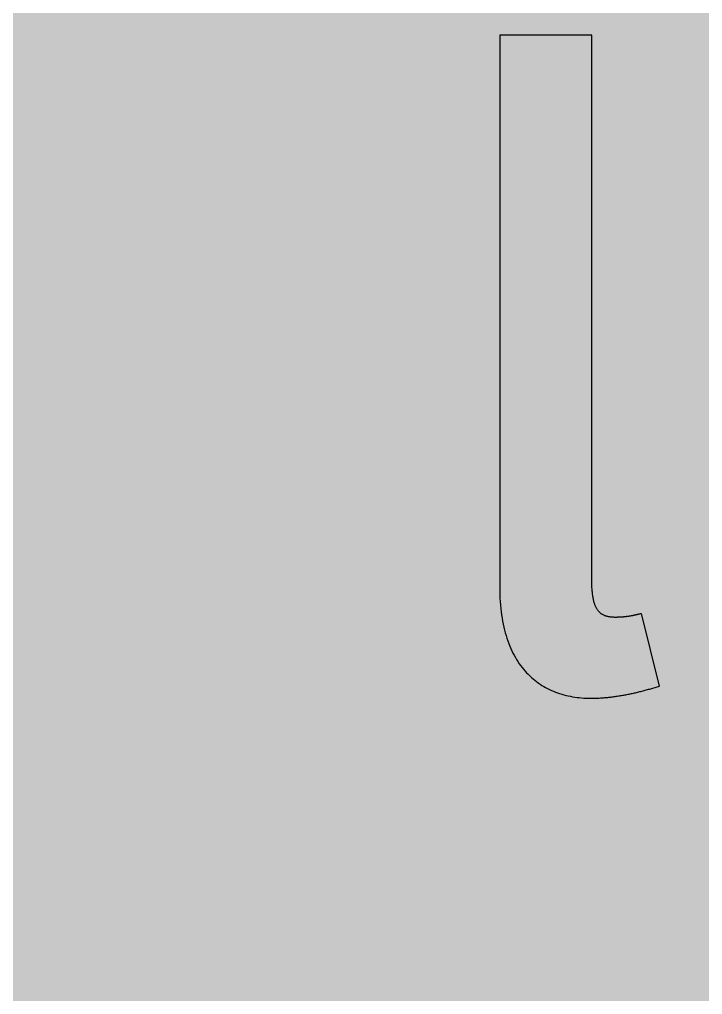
# Model space of a CAD drawing. Header units: millimetres. Extents: x 0 to 212, y 0 to 116.
# Drawn here: x 158.3 to 183.93, y 58.26 to 94.83 of the extents above; entities that cross this region are included whole.
import ezdxf

# ---------------------------------------------------------------- set-up
doc = ezdxf.new("R2010")
doc.units = ezdxf.units.MM

msp = doc.modelspace()

# ---------------------------------------------------------------- hatches: boundary and pattern name
for color, points in [(254, [(14.1633, 0.0536), (13.9878, 0.0533), (13.8125, 0.0559), (13.6373, 0.061), (13.462, 0.0686), (13.2893, 0.0787), (13.114, 0.0914), (12.9413, 0.1041), (12.7686, 0.1219), (12.5959, 0.1397), (12.4231, 0.16), (12.2504, 0.1829), (12.0777, 0.2057), (11.9075, 0.2337), (11.7373, 0.2616), (11.5672, 0.2921), (11.397, 0.3251), (11.2268, 0.3607), (11.0592, 0.3988), (10.8915, 0.4369), (10.7239, 0.4775), (10.5562, 0.5207), (10.3886, 0.5664), (10.2235, 0.6121), (10.0584, 0.6629), (9.8933, 0.7137), (9.7307, 0.7671), (9.5682, 0.8204), (9.4056, 0.8788), (9.2431, 0.9373), (9.083, 0.9982), (8.923, 1.0617), (8.763, 1.1252), (8.6055, 1.1938), (8.4455, 1.2624), (8.2906, 1.331), (8.1331, 1.4046), (7.9781, 1.4783), (7.8232, 1.5545), (7.6708, 1.6332), (7.5184, 1.7145), (7.366, 1.7958), (7.2161, 1.8796), (7.0663, 1.966), (6.919, 2.0523), (6.7716, 2.1438), (6.6243, 2.2352), (6.4795, 2.3266), (6.3348, 2.4232), (6.19, 2.5197), (6.0477, 2.6187), (5.908, 2.7178), (5.7683, 2.8194), (5.6286, 2.9235), (5.4915, 3.0302), (5.3543, 3.1369), (5.2197, 3.2461), (5.0851, 3.3579), (4.953, 3.4722), (4.8209, 3.5865), (4.6914, 3.7033), (4.5644, 3.8202), (4.4348, 3.9395), (4.3104, 4.0615), (4.1859, 4.1859), (4.0615, 4.3104), (3.9395, 4.4348), (3.8202, 4.5618), (3.7033, 4.6914), (3.5865, 4.8209), (3.4722, 4.953), (3.3579, 5.0851), (3.2487, 5.2197), (3.1369, 5.3543), (3.0302, 5.4915), (2.9235, 5.6286), (2.8194, 5.7683), (2.7178, 5.908), (2.6187, 6.0477), (2.5197, 6.19), (2.4232, 6.3348), (2.3266, 6.477), (2.2352, 6.6243), (2.1438, 6.7691), (2.0523, 6.919), (1.966, 7.0663), (1.8796, 7.2161), (1.7958, 7.366), (1.7145, 7.5184), (1.6332, 7.6708), (1.5545, 7.8232), (1.4783, 7.9781), (1.4046, 8.1331), (1.331, 8.2906), (1.2598, 8.4455), (1.1913, 8.603), (1.1252, 8.763), (1.0592, 8.923), (0.9982, 9.083), (0.9373, 9.2431), (0.8763, 9.4056), (0.8204, 9.5682), (0.7645, 9.7307), (0.7112, 9.8933), (0.6604, 10.0584), (0.6121, 10.2235), (0.5639, 10.3911), (0.5207, 10.5562), (0.4775, 10.7239), (0.4343, 10.8915), (0.3962, 11.0592), (0.3607, 11.2268), (0.3251, 11.397), (0.2921, 11.5672), (0.2616, 11.7373), (0.2311, 11.9075), (0.2057, 12.0802), (0.1803, 12.2504), (0.1575, 12.4231), (0.1372, 12.5959), (0.1194, 12.7686), (0.1041, 12.9413), (0.0889, 13.1166), (0.0787, 13.2893), (0.0686, 13.4645), (0.061, 13.6373), (0.0559, 13.8125), (0.0508, 13.9878), (0.0508, 14.163), (0.0522, 102.3592), (0.0508, 102.5322), (0.0559, 102.7074), (0.061, 102.8827), (0.0686, 103.058), (0.0787, 103.2307), (0.0889, 103.4059), (0.1041, 103.5787), (0.1194, 103.7514), (0.1372, 103.9241), (0.1575, 104.0968), (0.1803, 104.2695), (0.2057, 104.4423), (0.2311, 104.6124), (0.2616, 104.7826), (0.2921, 104.9528), (0.3251, 105.123), (0.3607, 105.2932), (0.3962, 105.4608), (0.4343, 105.6284), (0.4775, 105.7961), (0.5207, 105.9637), (0.5639, 106.1314), (0.6121, 106.2965), (0.6604, 106.4616), (0.7112, 106.6267), (0.7645, 106.7892), (0.8204, 106.9518), (0.8763, 107.1143), (0.9373, 107.2769), (0.9982, 107.4369), (1.0592, 107.5969), (1.1252, 107.757), (1.1913, 107.9144), (1.2598, 108.0745), (1.331, 108.2294), (1.4046, 108.3869), (1.4783, 108.5418), (1.5545, 108.6968), (1.6332, 108.8492), (1.7145, 109.0016), (1.7958, 109.154), (1.8796, 109.3038), (1.966, 109.4537), (2.0523, 109.601), (2.1438, 109.7483), (2.2352, 109.8956), (2.3266, 110.0404), (2.4232, 110.1852), (2.5197, 110.33), (2.6187, 110.4722), (2.7178, 110.6119), (2.8194, 110.7516), (2.9235, 110.8913), (3.0302, 111.0285), (3.1369, 111.1656), (3.2487, 111.3003), (3.3579, 111.4349), (3.4722, 111.567), (3.5865, 111.699), (3.7033, 111.8286), (3.8202, 111.9556), (3.9395, 112.0851), (4.0615, 112.2096), (4.1859, 112.334), (4.3104, 112.4585), (4.4348, 112.5804), (4.5644, 112.6998), (4.6914, 112.8166), (4.8209, 112.9335), (4.953, 113.0478), (5.0851, 113.1621), (5.2197, 113.2713), (5.3543, 113.3831), (5.4915, 113.4897), (5.6286, 113.5964), (5.7683, 113.7006), (5.908, 113.8022), (6.0477, 113.9012), (6.19, 114.0003), (6.3348, 114.0968), (6.4795, 114.1933), (6.6243, 114.2848), (6.7716, 114.3762), (6.919, 114.4676), (7.0663, 114.554), (7.2161, 114.6404), (7.366, 114.7242), (7.5184, 114.8055), (7.6708, 114.8867), (7.8232, 114.9655), (7.9781, 115.0417), (8.1331, 115.1153), (8.2906, 115.189), (8.4455, 115.2601), (8.6055, 115.3287), (8.763, 115.3947), (8.923, 115.4608), (9.083, 115.5217), (9.2431, 115.5827), (9.4056, 115.6437), (9.5682, 115.6995), (9.7307, 115.7554), (9.8933, 115.8088), (10.0584, 115.8596), (10.2235, 115.9078), (10.3886, 115.9561), (10.5562, 115.9993), (10.7239, 116.0424), (10.8915, 116.0856), (11.0592, 116.1237), (11.2268, 116.1593), (11.397, 116.1948), (11.5672, 116.2279), (11.7373, 116.2583), (11.9075, 116.2888), (12.0777, 116.3142), (12.2504, 116.3396), (12.4231, 116.3625), (12.5959, 116.3828), (12.7686, 116.4006), (12.9413, 116.4158), (13.114, 116.4311), (13.2893, 116.4412), (13.462, 116.4514), (13.6373, 116.459), (13.8125, 116.4641), (13.9878, 116.4692), (14.163, 116.4692), (197.6078, 116.4703), (197.7822, 116.4692), (197.9574, 116.4641), (198.1327, 116.459), (198.3054, 116.4514), (198.4807, 116.4412), (198.6534, 116.4311), (198.8287, 116.4158), (199.0014, 116.4006), (199.1741, 116.3828), (199.3468, 116.3625), (199.5195, 116.3396), (199.6897, 116.3142), (199.8624, 116.2888), (200.0326, 116.2583), (200.2028, 116.2279), (200.373, 116.1948), (200.5432, 116.1593), (200.7108, 116.1237), (200.8784, 116.0856), (201.0461, 116.0424), (201.2137, 115.9993), (201.3788, 115.9561), (201.5465, 115.9078), (201.7116, 115.8596), (201.8767, 115.8088), (202.0392, 115.7554), (202.2018, 115.6995), (202.3643, 115.6437), (202.5269, 115.5827), (202.6869, 115.5217), (202.8469, 115.4608), (203.007, 115.3947), (203.167, 115.3287), (203.3245, 115.2601), (203.4794, 115.189), (203.6369, 115.1153), (203.7918, 115.0417), (203.9468, 114.9655), (204.0992, 114.8867), (204.2516, 114.8055), (204.404, 114.7242), (204.5538, 114.6404), (204.7037, 114.554), (204.8535, 114.4676), (205.0009, 114.3762), (205.1456, 114.2848), (205.293, 114.1933), (205.4352, 114.0968), (205.58, 114.0003), (205.7222, 113.9012), (205.8619, 113.8022), (206.0016, 113.7006), (206.1413, 113.5964), (206.2785, 113.4897), (206.4156, 113.3831), (206.5503, 113.2713), (206.6849, 113.1621), (206.817, 113.0478), (206.949, 112.9335), (207.0786, 112.8166), (207.2081, 112.6998), (207.3351, 112.5804), (207.4596, 112.4585), (207.584, 112.334), (207.7085, 112.2096), (207.8304, 112.0851), (207.9498, 111.9556), (208.0666, 111.8286), (208.1835, 111.699), (208.2978, 111.567), (208.4121, 111.4349), (208.5238, 111.3003), (208.6331, 111.1656), (208.7397, 111.0285), (208.8464, 110.8913), (208.9506, 110.7516), (209.0522, 110.6119), (209.1512, 110.4722), (209.2503, 110.33), (209.3468, 110.1852), (209.4433, 110.0404), (209.5348, 109.8956), (209.6262, 109.7483), (209.7176, 109.601), (209.804, 109.4537), (209.8904, 109.3038), (209.9742, 109.154), (210.0555, 109.0016), (210.1367, 108.8492), (210.2155, 108.6968), (210.2917, 108.5418), (210.3653, 108.3869), (210.439, 108.2294), (210.5076, 108.0745), (210.5762, 107.9144), (210.6447, 107.757), (210.7082, 107.5969), (210.7717, 107.4369), (210.8327, 107.2769), (210.8911, 107.1143), (210.9495, 106.9518), (211.0029, 106.7892), (211.0562, 106.6267), (211.107, 106.4616), (211.1578, 106.2965), (211.2035, 106.1314), (211.2493, 105.9637), (211.2924, 105.7961), (211.3331, 105.6284), (211.3712, 105.4608), (211.4093, 105.2932), (211.4448, 105.123), (211.4779, 104.9528), (211.5083, 104.7826), (211.5363, 104.6124), (211.5642, 104.4423), (211.5871, 104.2695), (211.6099, 104.0968), (211.6303, 103.9241), (211.648, 103.7514), (211.6658, 103.5787), (211.6785, 103.4059), (211.6912, 103.2307), (211.7014, 103.058), (211.709, 102.8827), (211.7141, 102.7074), (211.7166, 102.5322), (211.7166, 102.3569), (211.7189, 14.1647), (211.7166, 13.9878), (211.7141, 13.8125), (211.709, 13.6373), (211.7014, 13.4645), (211.6912, 13.2893), (211.6785, 13.1166), (211.6658, 12.9413), (211.648, 12.7686), (211.6303, 12.5959), (211.6099, 12.4231), (211.5871, 12.2504), (211.5642, 12.0802), (211.5363, 11.9075), (211.5083, 11.7373), (211.4779, 11.5672), (211.4448, 11.397), (211.4093, 11.2268), (211.3712, 11.0592), (211.3331, 10.8915), (211.2924, 10.7239), (211.2493, 10.5562), (211.2035, 10.3911), (211.1578, 10.2235), (211.107, 10.0584), (211.0562, 9.8933), (211.0029, 9.7307), (210.9495, 9.5682), (210.8911, 9.4056), (210.8327, 9.2431), (210.7717, 9.083), (210.7082, 8.923), (210.6447, 8.763), (210.5762, 8.603), (210.5076, 8.4455), (210.439, 8.2906), (210.3653, 8.1331), (210.2917, 7.9781), (210.2155, 7.8232), (210.1367, 7.6708), (210.0555, 7.5184), (209.9742, 7.366), (209.8904, 7.2161), (209.804, 7.0663), (209.7176, 6.919), (209.6262, 6.7691), (209.5348, 6.6243), (209.4433, 6.477), (209.3468, 6.3348), (209.2503, 6.19), (209.1512, 6.0477), (209.0522, 5.908), (208.9506, 5.7683), (208.8464, 5.6286), (208.7397, 5.4915), (208.6331, 5.3543), (208.5238, 5.2197), (208.4121, 5.0851), (208.2978, 4.953), (208.1835, 4.8209), (208.0666, 4.6914), (207.9498, 4.5618), (207.8304, 4.4348), (207.7085, 4.3104), (207.584, 4.1859), (207.4596, 4.0615), (207.3351, 3.9395), (207.2081, 3.8202), (207.0786, 3.7033), (206.949, 3.5865), (206.817, 3.4722), (206.6849, 3.3579), (206.5503, 3.2461), (206.4156, 3.1369), (206.2785, 3.0302), (206.1413, 2.9235), (206.0016, 2.8194), (205.8619, 2.7178), (205.7222, 2.6187), (205.58, 2.5197), (205.4352, 2.4232), (205.293, 2.3266), (205.1456, 2.2352), (205.0009, 2.1438), (204.8535, 2.0523), (204.7037, 1.966), (204.5538, 1.8796), (204.404, 1.7958), (204.2516, 1.7145), (204.0992, 1.6332), (203.9468, 1.5545), (203.7918, 1.4783), (203.6369, 1.4046), (203.4794, 1.331), (203.3245, 1.2624), (203.167, 1.1938), (203.007, 1.1252), (202.8469, 1.0617), (202.6869, 0.9982), (202.5269, 0.9373), (202.3643, 0.8788), (202.2018, 0.8204), (202.0392, 0.7671), (201.8767, 0.7137), (201.7116, 0.6629), (201.5465, 0.6121), (201.3788, 0.5664), (201.2137, 0.5207), (201.0461, 0.4775), (200.8784, 0.4369), (200.7108, 0.3988), (200.5432, 0.3607), (200.373, 0.3251), (200.2028, 0.2921), (200.0326, 0.2616), (199.8624, 0.2337), (199.6897, 0.2057), (199.5195, 0.1829), (199.3468, 0.16), (199.1741, 0.1397), (199.0014, 0.1219), (198.8287, 0.1041), (198.6534, 0.0914), (198.4807, 0.0787), (198.3054, 0.0686), (198.1327, 0.061), (197.9574, 0.0559), (197.7822, 0.0533), (197.6069, 0.0533)]), (59, [(181.6446, 72.5495), (181.6252, 72.5424), (181.6075, 72.5373), (181.5897, 72.5348), (181.5719, 72.5297), (181.5541, 72.5246), (181.5363, 72.5195), (181.5186, 72.517), (181.5008, 72.5119), (181.483, 72.5068), (181.4678, 72.5043), (181.45, 72.4992), (181.4322, 72.4967), (181.417, 72.4916), (181.3992, 72.4891), (181.3814, 72.484), (181.3662, 72.4814), (181.3484, 72.4789), (181.3331, 72.4738), (181.3154, 72.4713), (181.3001, 72.4687), (181.2823, 72.4662), (181.2671, 72.4611), (181.2519, 72.4586), (181.2341, 72.456), (181.2188, 72.4535), (181.2036, 72.451), (181.1884, 72.4484), (181.1731, 72.4459), (181.1553, 72.4433), (181.1401, 72.4408), (181.1249, 72.4383), (181.1096, 72.4383), (181.0944, 72.4357), (181.0791, 72.4332), (181.0639, 72.4306), (181.0487, 72.4306), (181.036, 72.4281), (181.0207, 72.4256), (181.0055, 72.4256), (180.9902, 72.423), (180.975, 72.4205), (180.9623, 72.4205), (180.9471, 72.4179), (180.9318, 72.4179), (180.9166, 72.4154), (180.9039, 72.4154), (180.8886, 72.4154), (180.8759, 72.4129), (180.8607, 72.4129), (180.848, 72.4103), (180.8328, 72.4103), (180.8201, 72.4103), (180.8048, 72.4103), (180.7921, 72.4078), (180.7769, 72.4078), (180.7642, 72.4078), (180.7515, 72.4078), (180.7362, 72.4078), (180.7235, 72.4078), (180.7108, 72.4052), (180.6956, 72.4052), (180.6829, 72.4052), (180.6702, 72.4052), (180.6575, 72.4052), (180.6296, 72.4052), (180.6016, 72.4078), (180.5737, 72.4078), (180.5483, 72.4103), (180.5229, 72.4103), (180.4975, 72.4129), (180.4721, 72.4179), (180.4467, 72.4205), (180.4213, 72.4256), (180.3984, 72.4281), (180.3756, 72.4332), (180.3527, 72.4383), (180.3298, 72.4459), (180.307, 72.4535), (180.2867, 72.4586), (180.2663, 72.4687), (180.246, 72.4764), (180.2257, 72.4865), (180.2054, 72.4967), (180.1851, 72.5068), (180.1673, 72.517), (180.1495, 72.5297), (180.1317, 72.5424), (180.1139, 72.5551), (180.0962, 72.5678), (180.0809, 72.583), (180.0631, 72.5983), (180.0479, 72.6161), (180.0327, 72.6313), (180.0174, 72.6491), (180.0047, 72.6694), (179.9895, 72.6872), (179.9768, 72.7075), (179.9641, 72.7304), (179.9514, 72.7507), (179.9387, 72.7735), (179.9285, 72.7989), (179.9158, 72.8218), (179.9057, 72.8472), (179.8955, 72.8751), (179.8853, 72.9031), (179.8752, 72.931), (179.8676, 72.959), (179.8574, 72.9894), (179.8498, 73.0199), (179.8422, 73.0529), (179.8345, 73.086), (179.8295, 73.1215), (179.8218, 73.1545), (179.8168, 73.1926), (179.8091, 73.2282), (179.8041, 73.2688), (179.799, 73.3069), (179.7964, 73.3476), (179.7914, 73.3908), (179.7888, 73.4314), (179.7863, 73.4771), (179.7812, 73.5203), (179.7812, 73.5686), (179.7787, 73.6143), (179.7761, 73.6651), (179.7761, 73.7133), (179.7761, 73.7641), (179.7761, 73.8175), (179.7763, 94.2439), (176.3187, 94.2439), (176.3187, 73.5358), (176.3192, 73.3958), (176.3217, 73.2587), (176.3268, 73.1241), (176.3344, 72.9945), (176.3446, 72.865), (176.3573, 72.738), (176.3725, 72.6161), (176.3878, 72.4941), (176.4055, 72.3773), (176.4259, 72.2605), (176.4487, 72.1487), (176.4741, 72.0369), (176.4995, 71.9277), (176.5275, 71.8236), (176.5579, 71.7194), (176.5884, 71.6204), (176.624, 71.5213), (176.657, 71.4248), (176.6951, 71.3308), (176.7332, 71.2419), (176.7738, 71.153), (176.817, 71.0667), (176.8602, 70.9828), (176.9059, 70.899), (176.9542, 70.8203), (177.0024, 70.7441), (177.0532, 70.6679), (177.104, 70.5968), (177.1574, 70.5256), (177.2133, 70.4596), (177.2691, 70.3936), (177.3276, 70.3301), (177.386, 70.2691), (177.4469, 70.2081), (177.5079, 70.1523), (177.5714, 70.0964), (177.6349, 70.0456), (177.7009, 69.9948), (177.767, 69.9465), (177.8356, 69.8983), (177.9041, 69.8551), (177.9727, 69.8119), (178.0438, 69.7713), (178.1175, 69.7332), (178.1912, 69.6976), (178.2648, 69.6646), (178.3385, 69.6316), (178.4147, 69.6011), (178.4934, 69.5731), (178.5696, 69.5477), (178.6484, 69.5223), (178.7296, 69.4995), (178.8084, 69.4792), (178.8897, 69.4614), (178.9735, 69.4436), (179.0548, 69.4284), (179.1386, 69.4157), (179.2224, 69.4055), (179.3062, 69.3953), (179.3926, 69.3877), (179.4789, 69.3801), (179.5653, 69.3776), (179.6517, 69.375), (179.738, 69.3725), (179.7787, 69.3725), (179.8193, 69.3725), (179.8574, 69.375), (179.898, 69.375), (179.9361, 69.3776), (179.9768, 69.3776), (180.0174, 69.3801), (180.0555, 69.3801), (180.0962, 69.3826), (180.1368, 69.3852), (180.1749, 69.3877), (180.2155, 69.3903), (180.2562, 69.3953), (180.2943, 69.3979), (180.3349, 69.4004), (180.3756, 69.4055), (180.4137, 69.408), (180.4543, 69.4131), (180.4949, 69.4182), (180.533, 69.4233), (180.5737, 69.4284), (180.6143, 69.4334), (180.6524, 69.4385), (180.6931, 69.4436), (180.7337, 69.4487), (180.7743, 69.4563), (180.8124, 69.4614), (180.8531, 69.469), (180.8937, 69.4741), (180.9344, 69.4817), (180.9725, 69.4893), (181.0131, 69.4969), (181.0537, 69.5046), (181.0944, 69.5122), (181.135, 69.5198), (181.1731, 69.5274), (181.2138, 69.535), (181.2544, 69.5452), (181.295, 69.5528), (181.3357, 69.563), (181.3763, 69.5706), (181.417, 69.5808), (181.4576, 69.5909), (181.4957, 69.6011), (181.5363, 69.6087), (181.577, 69.6189), (181.6176, 69.629), (181.6583, 69.6417), (181.6989, 69.6519), (181.7395, 69.662), (181.7802, 69.6722), (181.8208, 69.6849), (181.864, 69.6951), (181.9046, 69.7078), (181.9453, 69.7179), (181.9859, 69.7306), (182.0266, 69.7433), (182.0672, 69.7535), (182.1078, 69.7662), (182.1485, 69.7789), (182.1917, 69.7916), (182.2323, 69.8043), (182.2729, 69.817), (182.3136, 69.8297)])]:
    msp.add_hatch(color=color).paths.add_polyline_path(points)
h = msp.add_hatch(color=59)
edge = h.paths.add_edge_path()
edge.add_line((159.596, 78.3343), (159.5958, 78.0034))
edge.add_line((159.5958, 78.0034), (159.6009, 77.6808))
edge.add_line((159.6009, 77.6808), (159.6085, 77.3633))
edge.add_line((159.6085, 77.3633), (159.6187, 77.056))
edge.add_line((159.6187, 77.056), (159.6314, 76.7563))
edge.add_line((159.6314, 76.7563), (159.6466, 76.4616))
edge.add_line((159.6466, 76.4616), (159.6644, 76.1746))
edge.add_line((159.6644, 76.1746), (159.6873, 75.8952))
edge.add_line((159.6873, 75.8952), (159.7101, 75.6209))
edge.add_line((159.7101, 75.6209), (159.7381, 75.3567))
edge.add_line((159.7381, 75.3567), (159.7685, 75.0976))
edge.add_line((159.7685, 75.0976), (159.8016, 74.8436))
edge.add_line((159.8016, 74.8436), (159.8346, 74.5973))
edge.add_line((159.8346, 74.5973), (159.8727, 74.3585))
edge.add_line((159.8727, 74.3585), (159.9133, 74.1248))
edge.add_line((159.9133, 74.1248), (159.9565, 73.8988))
edge.add_line((159.9565, 73.8988), (160.0022, 73.6803))
edge.add_line((160.0022, 73.6803), (160.0505, 73.4644))
edge.add_line((160.0505, 73.4644), (160.1013, 73.2587))
edge.add_line((160.1013, 73.2587), (160.1546, 73.0555))
edge.add_line((160.1546, 73.0555), (160.2105, 72.8599))
edge.add_line((160.2105, 72.8599), (160.2689, 72.6719))
edge.add_line((160.2689, 72.6719), (160.3273, 72.4891))
edge.add_line((160.3273, 72.4891), (160.3908, 72.3113))
edge.add_line((160.3908, 72.3113), (160.4569, 72.1385))
edge.add_line((160.4569, 72.1385), (160.5255, 71.9734))
edge.add_line((160.5255, 71.9734), (160.594, 71.8134))
edge.add_line((160.594, 71.8134), (160.6677, 71.6585))
edge.add_line((160.6677, 71.6585), (160.7414, 71.5086))
edge.add_line((160.7414, 71.5086), (160.8201, 71.3638))
edge.add_line((160.8201, 71.3638), (160.8988, 71.2267))
edge.add_line((160.8988, 71.2267), (160.9801, 71.0921))
edge.add_line((160.9801, 71.0921), (161.0639, 70.9651))
edge.add_line((161.0639, 70.9651), (161.1503, 70.8406))
edge.add_line((161.1503, 70.8406), (161.2367, 70.7238))
edge.add_line((161.2367, 70.7238), (161.3281, 70.612))
edge.add_line((161.3281, 70.612), (161.4195, 70.5028))
edge.add_line((161.4195, 70.5028), (161.5161, 70.4012))
edge.add_line((161.5161, 70.4012), (161.6126, 70.3021))
edge.add_line((161.6126, 70.3021), (161.7116, 70.2081))
edge.add_line((161.7116, 70.2081), (161.8107, 70.1192))
edge.add_line((161.8107, 70.1192), (161.9148, 70.0354))
edge.add_line((161.9148, 70.0354), (162.019, 69.9567))
edge.add_line((162.019, 69.9567), (162.1257, 69.8805))
edge.add_line((162.1257, 69.8805), (162.2349, 69.8094))
edge.add_line((162.2349, 69.8094), (162.3441, 69.7433))
edge.add_line((162.3441, 69.7433), (162.4584, 69.6798))
edge.add_line((162.4584, 69.6798), (162.5727, 69.6214))
edge.add_line((162.5727, 69.6214), (162.687, 69.5681))
edge.add_line((162.687, 69.5681), (162.8064, 69.5173))
edge.add_line((162.8064, 69.5173), (162.9258, 69.4715))
edge.add_line((162.9258, 69.4715), (163.0477, 69.4284))
edge.add_line((163.0477, 69.4284), (163.1721, 69.3903))
edge.add_line((163.1721, 69.3903), (163.2966, 69.3547))
edge.add_line((163.2966, 69.3547), (163.4236, 69.3242))
edge.add_line((163.4236, 69.3242), (163.5531, 69.2963))
edge.add_line((163.5531, 69.2963), (163.6827, 69.2734))
edge.add_line((163.6827, 69.2734), (163.8148, 69.2531))
edge.add_line((163.8148, 69.2531), (163.9468, 69.2353))
edge.add_line((163.9468, 69.2353), (164.084, 69.2201))
edge.add_line((164.084, 69.2201), (164.2212, 69.2099))
edge.add_line((164.2212, 69.2099), (164.3583, 69.2023))
edge.add_line((164.3583, 69.2023), (164.498, 69.1972))
edge.add_line((164.498, 69.1972), (164.6403, 69.1972))
edge.add_line((164.6403, 69.1972), (164.7444, 69.1972))
edge.add_line((164.7444, 69.1972), (164.8485, 69.1998))
edge.add_line((164.8485, 69.1998), (164.9501, 69.2023))
edge.add_line((164.9501, 69.2023), (165.0517, 69.2074))
edge.add_line((165.0517, 69.2074), (165.1508, 69.215))
edge.add_line((165.1508, 69.215), (165.2473, 69.2226))
edge.add_line((165.2473, 69.2226), (165.3438, 69.2328))
edge.add_line((165.3438, 69.2328), (165.4404, 69.2429))
edge.add_line((165.4404, 69.2429), (165.5343, 69.2556))
edge.add_line((165.5343, 69.2556), (165.6258, 69.2683))
edge.add_line((165.6258, 69.2683), (165.7172, 69.2836))
edge.add_line((165.7172, 69.2836), (165.8061, 69.2988))
edge.add_line((165.8061, 69.2988), (165.8925, 69.3166))
edge.add_line((165.8925, 69.3166), (165.9814, 69.3369))
edge.add_line((165.9814, 69.3369), (166.0652, 69.3572))
edge.add_line((166.0652, 69.3572), (166.149, 69.3776))
edge.add_line((166.149, 69.3776), (166.2328, 69.4004))
edge.add_line((166.2328, 69.4004), (166.3141, 69.4233))
edge.add_line((166.3141, 69.4233), (166.3929, 69.4487))
edge.add_line((166.3929, 69.4487), (166.4716, 69.4741))
edge.add_line((166.4716, 69.4741), (166.5503, 69.502))
edge.add_line((166.5503, 69.502), (166.6265, 69.53))
edge.add_line((166.6265, 69.53), (166.7002, 69.5604))
edge.add_line((166.7002, 69.5604), (166.7739, 69.5909))
edge.add_line((166.7739, 69.5909), (166.8475, 69.6239))
edge.add_line((166.8475, 69.6239), (166.9186, 69.657))
edge.add_line((166.9186, 69.657), (166.9898, 69.69))
edge.add_line((166.9898, 69.69), (167.0583, 69.7255))
edge.add_line((167.0583, 69.7255), (167.1244, 69.7611))
edge.add_line((167.1244, 69.7611), (167.193, 69.7992))
edge.add_line((167.193, 69.7992), (167.2565, 69.8373))
edge.add_line((167.2565, 69.8373), (167.3225, 69.8754))
edge.add_line((167.3225, 69.8754), (167.386, 69.916))
edge.add_line((167.386, 69.916), (167.447, 69.9567))
edge.add_line((167.447, 69.9567), (167.5079, 69.9999))
edge.add_line((167.5079, 69.9999), (167.5663, 70.043))
edge.add_line((167.5663, 70.043), (167.6273, 70.0862))
edge.add_line((167.6273, 70.0862), (167.6832, 70.1319))
edge.add_line((167.6832, 70.1319), (167.7391, 70.1777))
edge.add_line((167.7391, 70.1777), (167.7949, 70.2234))
edge.add_line((167.7949, 70.2234), (167.8508, 70.2716))
edge.add_line((167.8508, 70.2716), (167.9042, 70.3199))
edge.add_line((167.9042, 70.3199), (167.955, 70.3682))
edge.add_line((167.955, 70.3682), (168.0083, 70.419))
edge.add_line((168.0083, 70.419), (168.0566, 70.4672))
edge.add_line((168.0566, 70.4672), (168.1074, 70.5206))
edge.add_line((168.1074, 70.5206), (168.1556, 70.5714))
edge.add_line((168.1556, 70.5714), (168.2039, 70.6247))
edge.add_line((168.2039, 70.6247), (168.2496, 70.678))
edge.add_line((168.2496, 70.678), (168.2953, 70.7339))
edge.add_line((168.2953, 70.7339), (168.3385, 70.7873))
edge.add_line((168.3385, 70.7873), (168.3817, 70.8431))
edge.add_line((168.3817, 70.8431), (168.4249, 70.9016))
edge.add_line((168.4249, 70.9016), (168.468, 70.9574))
edge.add_line((168.468, 70.9574), (168.5087, 71.0159))
edge.add_line((168.5087, 71.0159), (168.5493, 71.0743))
edge.add_line((168.5493, 71.0743), (168.5874, 71.1327))
edge.add_line((168.5874, 71.1327), (168.6255, 71.1911))
edge.add_line((168.6255, 71.1911), (168.6636, 71.2521))
edge.add_line((168.6636, 71.2521), (168.6992, 71.313))
edge.add_line((168.6992, 71.313), (168.7373, 71.374))
edge.add_line((168.7373, 71.374), (168.7703, 71.435))
edge.add_line((168.7703, 71.435), (168.8059, 71.4985))
edge.add_line((168.8059, 71.4985), (168.8389, 71.5594))
edge.add_line((168.8389, 71.5594), (169.4395, 69.5508))
edge.add_line((169.4395, 69.5508), (171.8028, 69.5508))
edge.add_line((171.8028, 69.5508), (171.8028, 94.2439))
edge.add_line((171.8028, 94.2439), (168.3812, 94.2439))
edge.add_line((168.3812, 94.2439), (168.3812, 87.6127))
edge.add_line((168.3812, 87.6127), (168.3436, 87.63))
edge.add_line((168.3436, 87.63), (168.308, 87.6478))
edge.add_line((168.308, 87.6478), (168.2699, 87.6656))
edge.add_line((168.2699, 87.6656), (168.2344, 87.6833))
edge.add_line((168.2344, 87.6833), (168.1963, 87.6986))
edge.add_line((168.1963, 87.6986), (168.1582, 87.7164))
edge.add_line((168.1582, 87.7164), (168.1226, 87.7341))
edge.add_line((168.1226, 87.7341), (168.0845, 87.7494))
edge.add_line((168.0845, 87.7494), (168.0464, 87.7672))
edge.add_line((168.0464, 87.7672), (168.0083, 87.7824))
edge.add_line((168.0083, 87.7824), (167.9702, 87.7976))
edge.add_line((167.9702, 87.7976), (167.9321, 87.8129))
edge.add_line((167.9321, 87.8129), (167.894, 87.8281))
edge.add_line((167.894, 87.8281), (167.8559, 87.8434))
edge.add_line((167.8559, 87.8434), (167.8178, 87.8586))
edge.add_line((167.8178, 87.8586), (167.7797, 87.8738))
edge.add_line((167.7797, 87.8738), (167.7391, 87.8891))
edge.add_line((167.7391, 87.8891), (167.701, 87.9018))
edge.add_line((167.701, 87.9018), (167.6629, 87.917))
edge.add_line((167.6629, 87.917), (167.6222, 87.9297))
edge.add_line((167.6222, 87.9297), (167.5841, 87.9424))
edge.add_line((167.5841, 87.9424), (167.5435, 87.9577))
edge.add_line((167.5435, 87.9577), (167.5028, 87.9704))
edge.add_line((167.5028, 87.9704), (167.4647, 87.9831))
edge.add_line((167.4647, 87.9831), (167.4241, 87.9932))
edge.add_line((167.4241, 87.9932), (167.3835, 88.0059))
edge.add_line((167.3835, 88.0059), (167.3428, 88.0186))
edge.add_line((167.3428, 88.0186), (167.3047, 88.0288))
edge.add_line((167.3047, 88.0288), (167.2641, 88.0415))
edge.add_line((167.2641, 88.0415), (167.2234, 88.0516))
edge.add_line((167.2234, 88.0516), (167.1828, 88.0643))
edge.add_line((167.1828, 88.0643), (167.1422, 88.0745))
edge.add_line((167.1422, 88.0745), (167.099, 88.0847))
edge.add_line((167.099, 88.0847), (167.0583, 88.0948))
edge.add_line((167.0583, 88.0948), (167.0177, 88.1024))
edge.add_line((167.0177, 88.1024), (166.9771, 88.1126))
edge.add_line((166.9771, 88.1126), (166.9339, 88.1228))
edge.add_line((166.9339, 88.1228), (166.8932, 88.1304))
edge.add_line((166.8932, 88.1304), (166.8501, 88.138))
edge.add_line((166.8501, 88.138), (166.8094, 88.1456))
edge.add_line((166.8094, 88.1456), (166.7662, 88.1558))
edge.add_line((166.7662, 88.1558), (166.7256, 88.1634))
edge.add_line((166.7256, 88.1634), (166.6824, 88.1685))
edge.add_line((166.6824, 88.1685), (166.6392, 88.1761))
edge.add_line((166.6392, 88.1761), (166.5986, 88.1837))
edge.add_line((166.5986, 88.1837), (166.5554, 88.1888))
edge.add_line((166.5554, 88.1888), (166.5122, 88.1939))
edge.add_line((166.5122, 88.1939), (166.4691, 88.2015))
edge.add_line((166.4691, 88.2015), (166.4259, 88.2066))
edge.add_line((166.4259, 88.2066), (166.3827, 88.2117))
edge.add_line((166.3827, 88.2117), (166.3395, 88.2167))
edge.add_line((166.3395, 88.2167), (166.2963, 88.2193))
edge.add_line((166.2963, 88.2193), (166.2532, 88.2244))
edge.add_line((166.2532, 88.2244), (166.21, 88.2269))
edge.add_line((166.21, 88.2269), (166.1668, 88.232))
edge.add_line((166.1668, 88.232), (166.1236, 88.2345))
edge.add_line((166.1236, 88.2345), (166.0779, 88.2371))
edge.add_line((166.0779, 88.2371), (166.0347, 88.2396))
edge.add_line((166.0347, 88.2396), (165.9915, 88.2421))
edge.add_line((165.9915, 88.2421), (165.9458, 88.2421))
edge.add_line((165.9458, 88.2421), (165.9026, 88.2447))
edge.add_line((165.9026, 88.2447), (165.8569, 88.2447))
edge.add_line((165.8569, 88.2447), (165.8137, 88.2447))
edge.add_line((165.8137, 88.2447), (165.768, 88.2447))
edge.add_line((165.768, 88.2447), (165.5902, 88.2421))
edge.add_line((165.5902, 88.2421), (165.415, 88.2371))
edge.add_line((165.415, 88.2371), (165.2422, 88.2269))
edge.add_line((165.2422, 88.2269), (165.0721, 88.2142))
edge.add_line((165.0721, 88.2142), (164.9019, 88.1939))
edge.add_line((164.9019, 88.1939), (164.7368, 88.1736))
edge.add_line((164.7368, 88.1736), (164.5717, 88.1456))
edge.add_line((164.5717, 88.1456), (164.4091, 88.1151))
edge.add_line((164.4091, 88.1151), (164.2491, 88.0796))
edge.add_line((164.2491, 88.0796), (164.0916, 88.0389))
edge.add_line((164.0916, 88.0389), (163.9367, 87.9958))
edge.add_line((163.9367, 87.9958), (163.7843, 87.9475))
edge.add_line((163.7843, 87.9475), (163.6344, 87.8942))
edge.add_line((163.6344, 87.8942), (163.4846, 87.8357))
edge.add_line((163.4846, 87.8357), (163.3398, 87.7748))
edge.add_line((163.3398, 87.7748), (163.1975, 87.7087))
edge.add_line((163.1975, 87.7087), (163.0553, 87.6376))
edge.add_line((163.0553, 87.6376), (162.9181, 87.5614))
edge.add_line((162.9181, 87.5614), (162.781, 87.4801))
edge.add_line((162.781, 87.4801), (162.6489, 87.3963))
edge.add_line((162.6489, 87.3963), (162.5168, 87.3049))
edge.add_line((162.5168, 87.3049), (162.3898, 87.2109))
edge.add_line((162.3898, 87.2109), (162.2654, 87.1118))
edge.add_line((162.2654, 87.1118), (162.1409, 87.0052))
edge.add_line((162.1409, 87.0052), (162.0215, 86.8959))
edge.add_line((162.0215, 86.8959), (161.9021, 86.7816))
edge.add_line((161.9021, 86.7816), (161.7878, 86.6623))
edge.add_line((161.7878, 86.6623), (161.6761, 86.5378))
edge.add_line((161.6761, 86.5378), (161.5669, 86.4083))
edge.add_line((161.5669, 86.4083), (161.4602, 86.2736))
edge.add_line((161.4602, 86.2736), (161.3535, 86.1339))
edge.add_line((161.3535, 86.1339), (161.2544, 85.9866))
edge.add_line((161.2544, 85.9866), (161.1554, 85.8368))
edge.add_line((161.1554, 85.8368), (161.0589, 85.6818))
edge.add_line((161.0589, 85.6818), (160.9649, 85.5193))
edge.add_line((160.9649, 85.5193), (160.876, 85.3542))
edge.add_line((160.876, 85.3542), (160.7871, 85.1814))
edge.add_line((160.7871, 85.1814), (160.7033, 85.0036))
edge.add_line((160.7033, 85.0036), (160.622, 84.8208))
edge.add_line((160.622, 84.8208), (160.5432, 84.6328))
edge.add_line((160.5432, 84.6328), (160.467, 84.4372))
edge.add_line((160.467, 84.4372), (160.3959, 84.2366))
edge.add_line((160.3959, 84.2366), (160.3248, 84.0308))
edge.add_line((160.3248, 84.0308), (160.2588, 83.82))
edge.add_line((160.2588, 83.82), (160.1953, 83.6041))
edge.add_line((160.1953, 83.6041), (160.1343, 83.3806))
edge.add_line((160.1343, 83.3806), (160.0784, 83.152))
edge.add_line((160.0784, 83.152), (160.0225, 82.9183))
edge.add_line((160.0225, 82.9183), (159.9717, 82.677))
edge.add_line((159.9717, 82.677), (159.9235, 82.4306))
edge.add_line((159.9235, 82.4306), (159.8803, 82.1792))
edge.add_line((159.8803, 82.1792), (159.8371, 81.9201))
edge.add_line((159.8371, 81.9201), (159.799, 81.6559))
edge.add_line((159.799, 81.6559), (159.7635, 81.3841))
edge.add_line((159.7635, 81.3841), (159.733, 81.1073))
edge.add_line((159.733, 81.1073), (159.7025, 80.8253))
edge.add_line((159.7025, 80.8253), (159.6771, 80.5358))
edge.add_line((159.6771, 80.5358), (159.6568, 80.2411))
edge.add_line((159.6568, 80.2411), (159.6365, 79.9389))
edge.add_line((159.6365, 79.9389), (159.6212, 79.629))
edge.add_line((159.6212, 79.629), (159.6111, 79.3166))
edge.add_line((159.6111, 79.3166), (159.6009, 78.994))
edge.add_line((159.6009, 78.994), (159.5958, 78.6663))
edge.add_line((159.5958, 78.6663), (159.5958, 78.3336))
edge = h.paths.add_edge_path(flags=16)
edge.add_line((165.6994, 72.0545), (165.6105, 72.0547))
edge.add_line((165.6105, 72.0547), (165.5242, 72.0573))
edge.add_line((165.5242, 72.0573), (165.4378, 72.0623))
edge.add_line((165.4378, 72.0623), (165.3565, 72.0674))
edge.add_line((165.3565, 72.0674), (165.2753, 72.0776))
edge.add_line((165.2753, 72.0776), (165.194, 72.0877))
edge.add_line((165.194, 72.0877), (165.1178, 72.1004))
edge.add_line((165.1178, 72.1004), (165.0416, 72.1131))
edge.add_line((165.0416, 72.1131), (164.9654, 72.1309))
edge.add_line((164.9654, 72.1309), (164.8943, 72.1512))
edge.add_line((164.8943, 72.1512), (164.8231, 72.1716))
edge.add_line((164.8231, 72.1716), (164.752, 72.1944))
edge.add_line((164.752, 72.1944), (164.686, 72.2224))
edge.add_line((164.686, 72.2224), (164.6199, 72.2503))
edge.add_line((164.6199, 72.2503), (164.5539, 72.2808))
edge.add_line((164.5539, 72.2808), (164.4929, 72.3138))
edge.add_line((164.4929, 72.3138), (164.432, 72.3519))
edge.add_line((164.432, 72.3519), (164.371, 72.39))
edge.add_line((164.371, 72.39), (164.3126, 72.4306))
edge.add_line((164.3126, 72.4306), (164.2567, 72.4764))
edge.add_line((164.2567, 72.4764), (164.2008, 72.5221))
edge.add_line((164.2008, 72.5221), (164.1475, 72.5729))
edge.add_line((164.1475, 72.5729), (164.0967, 72.6262))
edge.add_line((164.0967, 72.6262), (164.0459, 72.6821))
edge.add_line((164.0459, 72.6821), (163.9976, 72.7405))
edge.add_line((163.9976, 72.7405), (163.9494, 72.804))
edge.add_line((163.9494, 72.804), (163.9037, 72.8701))
edge.add_line((163.9037, 72.8701), (163.8605, 72.9361))
edge.add_line((163.8605, 72.9361), (163.8173, 73.0098))
edge.add_line((163.8173, 73.0098), (163.7741, 73.0834))
edge.add_line((163.7741, 73.0834), (163.736, 73.1622))
edge.add_line((163.736, 73.1622), (163.6954, 73.2434))
edge.add_line((163.6954, 73.2434), (163.6598, 73.3298))
edge.add_line((163.6598, 73.3298), (163.6217, 73.4187))
edge.add_line((163.6217, 73.4187), (163.5887, 73.5101))
edge.add_line((163.5887, 73.5101), (163.5557, 73.6067))
edge.add_line((163.5557, 73.6067), (163.5227, 73.7057))
edge.add_line((163.5227, 73.7057), (163.4922, 73.8099))
edge.add_line((163.4922, 73.8099), (163.4642, 73.9165))
edge.add_line((163.4642, 73.9165), (163.4363, 74.0283))
edge.add_line((163.4363, 74.0283), (163.4084, 74.1426))
edge.add_line((163.4084, 74.1426), (163.383, 74.262))
edge.add_line((163.383, 74.262), (163.3601, 74.3839))
edge.add_line((163.3601, 74.3839), (163.3372, 74.5109))
edge.add_line((163.3372, 74.5109), (163.3144, 74.643))
edge.add_line((163.3144, 74.643), (163.2941, 74.7776))
edge.add_line((163.2941, 74.7776), (163.2763, 74.9173))
edge.add_line((163.2763, 74.9173), (163.256, 75.0595))
edge.add_line((163.256, 75.0595), (163.2407, 75.2069))
edge.add_line((163.2407, 75.2069), (163.2255, 75.3593))
edge.add_line((163.2255, 75.3593), (163.2102, 75.5167))
edge.add_line((163.2102, 75.5167), (163.1975, 75.6793))
edge.add_line((163.1975, 75.6793), (163.1848, 75.8444))
edge.add_line((163.1848, 75.8444), (163.1747, 76.0146))
edge.add_line((163.1747, 76.0146), (163.1645, 76.1898))
edge.add_line((163.1645, 76.1898), (163.1544, 76.3676))
edge.add_line((163.1544, 76.3676), (163.1467, 76.5531))
edge.add_line((163.1467, 76.5531), (163.1417, 76.741))
edge.add_line((163.1417, 76.741), (163.134, 76.9366))
edge.add_line((163.134, 76.9366), (163.1315, 77.1347))
edge.add_line((163.1315, 77.1347), (163.1264, 77.3379))
edge.add_line((163.1264, 77.3379), (163.1239, 77.5462))
edge.add_line((163.1239, 77.5462), (163.1239, 77.7621))
edge.add_line((163.1239, 77.7621), (163.1213, 77.9805))
edge.add_line((163.1213, 77.9805), (163.1239, 78.2345))
edge.add_line((163.1239, 78.2345), (163.1239, 78.486))
edge.add_line((163.1239, 78.486), (163.1264, 78.7298))
edge.add_line((163.1264, 78.7298), (163.1315, 78.9711))
edge.add_line((163.1315, 78.9711), (163.134, 79.2048))
edge.add_line((163.134, 79.2048), (163.1391, 79.436))
edge.add_line((163.1391, 79.436), (163.1467, 79.6595))
edge.add_line((163.1467, 79.6595), (163.1544, 79.8779))
edge.add_line((163.1544, 79.8779), (163.1645, 80.0938))
edge.add_line((163.1645, 80.0938), (163.1747, 80.3021))
edge.add_line((163.1747, 80.3021), (163.1848, 80.5078))
edge.add_line((163.1848, 80.5078), (163.1975, 80.7085))
edge.add_line((163.1975, 80.7085), (163.2128, 80.9041))
edge.add_line((163.2128, 80.9041), (163.228, 81.092))
edge.add_line((163.228, 81.092), (163.2458, 81.28))
edge.add_line((163.2458, 81.28), (163.2636, 81.4603))
edge.add_line((163.2636, 81.4603), (163.2839, 81.6356))
edge.add_line((163.2839, 81.6356), (163.3042, 81.8083))
edge.add_line((163.3042, 81.8083), (163.3271, 81.976))
edge.add_line((163.3271, 81.976), (163.3499, 82.1385))
edge.add_line((163.3499, 82.1385), (163.3753, 82.296))
edge.add_line((163.3753, 82.296), (163.4033, 82.4484))
edge.add_line((163.4033, 82.4484), (163.4312, 82.5983))
edge.add_line((163.4312, 82.5983), (163.4642, 82.743))
edge.add_line((163.4642, 82.743), (163.4947, 82.8827))
edge.add_line((163.4947, 82.8827), (163.5303, 83.0199))
edge.add_line((163.5303, 83.0199), (163.5658, 83.152))
edge.add_line((163.5658, 83.152), (163.6014, 83.279))
edge.add_line((163.6014, 83.279), (163.642, 83.4034))
edge.add_line((163.642, 83.4034), (163.6827, 83.5228))
edge.add_line((163.6827, 83.5228), (163.7259, 83.6371))
edge.add_line((163.7259, 83.6371), (163.7716, 83.7489))
edge.add_line((163.7716, 83.7489), (163.8173, 83.8556))
edge.add_line((163.8173, 83.8556), (163.8656, 83.9597))
edge.add_line((163.8656, 83.9597), (163.9164, 84.0588))
edge.add_line((163.9164, 84.0588), (163.9697, 84.1527))
edge.add_line((163.9697, 84.1527), (164.0256, 84.2442))
edge.add_line((164.0256, 84.2442), (164.0815, 84.3331))
edge.add_line((164.0815, 84.3331), (164.1424, 84.4169))
edge.add_line((164.1424, 84.4169), (164.2034, 84.4956))
edge.add_line((164.2034, 84.4956), (164.2669, 84.5718))
edge.add_line((164.2669, 84.5718), (164.3329, 84.6455))
edge.add_line((164.3329, 84.6455), (164.399, 84.7141))
edge.add_line((164.399, 84.7141), (164.4701, 84.7801))
edge.add_line((164.4701, 84.7801), (164.5437, 84.8411))
edge.add_line((164.5437, 84.8411), (164.6174, 84.8995))
edge.add_line((164.6174, 84.8995), (164.6961, 84.9528))
edge.add_line((164.6961, 84.9528), (164.7749, 85.0062))
edge.add_line((164.7749, 85.0062), (164.8562, 85.0519))
edge.add_line((164.8562, 85.0519), (164.9425, 85.0976))
edge.add_line((164.9425, 85.0976), (165.0289, 85.1383))
edge.add_line((165.0289, 85.1383), (165.1178, 85.1764))
edge.add_line((165.1178, 85.1764), (165.2118, 85.2119))
edge.add_line((165.2118, 85.2119), (165.3057, 85.2424))
edge.add_line((165.3057, 85.2424), (165.4023, 85.2703))
edge.add_line((165.4023, 85.2703), (165.5039, 85.2957))
edge.add_line((165.5039, 85.2957), (165.6055, 85.3186))
edge.add_line((165.6055, 85.3186), (165.7121, 85.3364))
edge.add_line((165.7121, 85.3364), (165.8188, 85.3542))
edge.add_line((165.8188, 85.3542), (165.9306, 85.3669))
edge.add_line((165.9306, 85.3669), (166.0449, 85.377))
edge.add_line((166.0449, 85.377), (166.1617, 85.3821))
edge.add_line((166.1617, 85.3821), (166.2811, 85.3872))
edge.add_line((166.2811, 85.3872), (166.403, 85.3897))
edge.add_line((166.403, 85.3897), (166.4335, 85.3897))
edge.add_line((166.4335, 85.3897), (166.464, 85.3872))
edge.add_line((166.464, 85.3872), (166.4945, 85.3872))
edge.add_line((166.4945, 85.3872), (166.5224, 85.3872))
edge.add_line((166.5224, 85.3872), (166.5529, 85.3872))
edge.add_line((166.5529, 85.3872), (166.5834, 85.3846))
edge.add_line((166.5834, 85.3846), (166.6138, 85.3846))
edge.add_line((166.6138, 85.3846), (166.6443, 85.3846))
edge.add_line((166.6443, 85.3846), (166.6748, 85.3821))
edge.add_line((166.6748, 85.3821), (166.7027, 85.3821))
edge.add_line((166.7027, 85.3821), (166.7332, 85.3796))
edge.add_line((166.7332, 85.3796), (166.7637, 85.377))
edge.add_line((166.7637, 85.377), (166.7942, 85.3745))
edge.add_line((166.7942, 85.3745), (166.8247, 85.3745))
edge.add_line((166.8247, 85.3745), (166.8551, 85.3719))
edge.add_line((166.8551, 85.3719), (166.8856, 85.3694))
edge.add_line((166.8856, 85.3694), (166.9161, 85.3669))
edge.add_line((166.9161, 85.3669), (166.9466, 85.3643))
edge.add_line((166.9466, 85.3643), (166.9771, 85.3618))
edge.add_line((166.9771, 85.3618), (167.0075, 85.3592))
edge.add_line((167.0075, 85.3592), (167.038, 85.3567))
edge.add_line((167.038, 85.3567), (167.0685, 85.3516))
edge.add_line((167.0685, 85.3516), (167.1015, 85.3491))
edge.add_line((167.1015, 85.3491), (167.132, 85.3465))
edge.add_line((167.132, 85.3465), (167.1625, 85.3415))
edge.add_line((167.1625, 85.3415), (167.193, 85.3389))
edge.add_line((167.193, 85.3389), (167.2234, 85.3338))
edge.add_line((167.2234, 85.3338), (167.2539, 85.3313))
edge.add_line((167.2539, 85.3313), (167.2844, 85.3262))
edge.add_line((167.2844, 85.3262), (167.3174, 85.3211))
edge.add_line((167.3174, 85.3211), (167.3479, 85.3186))
edge.add_line((167.3479, 85.3186), (167.3784, 85.3135))
edge.add_line((167.3784, 85.3135), (167.4089, 85.3084))
edge.add_line((167.4089, 85.3084), (167.4393, 85.3034))
edge.add_line((167.4393, 85.3034), (167.4724, 85.2983))
edge.add_line((167.4724, 85.2983), (167.5028, 85.2932))
edge.add_line((167.5028, 85.2932), (167.5333, 85.2881))
edge.add_line((167.5333, 85.2881), (167.5638, 85.283))
edge.add_line((167.5638, 85.283), (167.5968, 85.278))
edge.add_line((167.5968, 85.278), (167.6273, 85.2729))
edge.add_line((167.6273, 85.2729), (167.6578, 85.2678))
edge.add_line((167.6578, 85.2678), (167.6908, 85.2627))
edge.add_line((167.6908, 85.2627), (167.7213, 85.2551))
edge.add_line((167.7213, 85.2551), (167.7518, 85.25))
edge.add_line((167.7518, 85.25), (167.7822, 85.2424))
edge.add_line((167.7822, 85.2424), (167.8153, 85.2373))
edge.add_line((167.8153, 85.2373), (167.8457, 85.2322))
edge.add_line((167.8457, 85.2322), (167.8762, 85.2246))
edge.add_line((167.8762, 85.2246), (167.9092, 85.217))
edge.add_line((167.9092, 85.217), (167.9397, 85.2119))
edge.add_line((167.9397, 85.2119), (167.9702, 85.2043))
edge.add_line((167.9702, 85.2043), (168.0032, 85.1967))
edge.add_line((168.0032, 85.1967), (168.0337, 85.1916))
edge.add_line((168.0337, 85.1916), (168.0667, 85.184))
edge.add_line((168.0667, 85.184), (168.0972, 85.1764))
edge.add_line((168.0972, 85.1764), (168.1277, 85.1687))
edge.add_line((168.1277, 85.1687), (168.1607, 85.1611))
edge.add_line((168.1607, 85.1611), (168.1912, 85.1535))
edge.add_line((168.1912, 85.1535), (168.2217, 85.1459))
edge.add_line((168.2217, 85.1459), (168.2547, 85.1383))
edge.add_line((168.2547, 85.1383), (168.2852, 85.1306))
edge.add_line((168.2852, 85.1306), (168.3182, 85.123))
edge.add_line((168.3182, 85.123), (168.3487, 85.1154))
edge.add_line((168.3487, 85.1154), (168.3791, 85.1052))
edge.add_line((168.3791, 85.1052), (168.3812, 75.5481))
edge.add_line((168.3812, 75.5481), (168.3791, 75.4659))
edge.add_line((168.3791, 75.4659), (168.3766, 75.3847))
edge.add_line((168.3766, 75.3847), (168.3741, 75.3034))
edge.add_line((168.3741, 75.3034), (168.369, 75.2221))
edge.add_line((168.369, 75.2221), (168.3639, 75.1408))
edge.add_line((168.3639, 75.1408), (168.3563, 75.0621))
edge.add_line((168.3563, 75.0621), (168.3487, 74.9808))
edge.add_line((168.3487, 74.9808), (168.3385, 74.8995))
edge.add_line((168.3385, 74.8995), (168.3283, 74.8208))
edge.add_line((168.3283, 74.8208), (168.3156, 74.7395))
edge.add_line((168.3156, 74.7395), (168.3004, 74.6608))
edge.add_line((168.3004, 74.6608), (168.2877, 74.582))
edge.add_line((168.2877, 74.582), (168.2699, 74.5033))
edge.add_line((168.2699, 74.5033), (168.2521, 74.4245))
edge.add_line((168.2521, 74.4245), (168.2344, 74.3483))
edge.add_line((168.2344, 74.3483), (168.214, 74.2721))
edge.add_line((168.214, 74.2721), (168.1937, 74.1959))
edge.add_line((168.1937, 74.1959), (168.1709, 74.1197))
edge.add_line((168.1709, 74.1197), (168.1455, 74.0435))
edge.add_line((168.1455, 74.0435), (168.1201, 73.9699))
edge.add_line((168.1201, 73.9699), (168.0947, 73.8962))
edge.add_line((168.0947, 73.8962), (168.0667, 73.8251))
edge.add_line((168.0667, 73.8251), (168.0362, 73.7514))
edge.add_line((168.0362, 73.7514), (168.0058, 73.6803))
edge.add_line((168.0058, 73.6803), (167.9753, 73.6117))
edge.add_line((167.9753, 73.6117), (167.9397, 73.5432))
edge.add_line((167.9397, 73.5432), (167.9067, 73.4746))
edge.add_line((167.9067, 73.4746), (167.8711, 73.4085))
edge.add_line((167.8711, 73.4085), (167.833, 73.3425))
edge.add_line((167.833, 73.3425), (167.7949, 73.2765))
edge.add_line((167.7949, 73.2765), (167.7543, 73.213))
edge.add_line((167.7543, 73.213), (167.7137, 73.152))
edge.add_line((167.7137, 73.152), (167.6705, 73.091))
edge.add_line((167.6705, 73.091), (167.6273, 73.0301))
edge.add_line((167.6273, 73.0301), (167.5816, 72.9717))
edge.add_line((167.5816, 72.9717), (167.5359, 72.9158))
edge.add_line((167.5359, 72.9158), (167.4876, 72.8599))
edge.add_line((167.4876, 72.8599), (167.4393, 72.8066))
edge.add_line((167.4393, 72.8066), (167.3885, 72.7532))
edge.add_line((167.3885, 72.7532), (167.3377, 72.7024))
edge.add_line((167.3377, 72.7024), (167.2844, 72.6542))
edge.add_line((167.2844, 72.6542), (167.2311, 72.6059))
edge.add_line((167.2311, 72.6059), (167.1752, 72.5602))
edge.add_line((167.1752, 72.5602), (167.1168, 72.5145))
edge.add_line((167.1168, 72.5145), (167.0583, 72.4738))
edge.add_line((167.0583, 72.4738), (166.9999, 72.4306))
edge.add_line((166.9999, 72.4306), (166.939, 72.3925))
edge.add_line((166.939, 72.3925), (166.8755, 72.357))
edge.add_line((166.8755, 72.357), (166.812, 72.3214))
edge.add_line((166.812, 72.3214), (166.7485, 72.2884))
edge.add_line((166.7485, 72.2884), (166.6824, 72.2554))
edge.add_line((166.6824, 72.2554), (166.6138, 72.2274))
edge.add_line((166.6138, 72.2274), (166.5453, 72.1995))
edge.add_line((166.5453, 72.1995), (166.4741, 72.1766))
edge.add_line((166.4741, 72.1766), (166.403, 72.1538))
edge.add_line((166.403, 72.1538), (166.3294, 72.1335))
edge.add_line((166.3294, 72.1335), (166.2557, 72.1131))
edge.add_line((166.2557, 72.1131), (166.1795, 72.0979))
edge.add_line((166.1795, 72.0979), (166.1033, 72.0852))
edge.add_line((166.1033, 72.0852), (166.0246, 72.0725))
edge.add_line((166.0246, 72.0725), (165.9458, 72.0649))
edge.add_line((165.9458, 72.0649), (165.8645, 72.0573))
edge.add_line((165.8645, 72.0573), (165.7807, 72.0547))
edge.add_line((165.7807, 72.0547), (165.6969, 72.0522))

# ---------------------------------------------------------------- linework, layer by layer
at = {"color": 59}
msp.add_lwpolyline([(181.6446, 72.5495), (181.6252, 72.5424), (181.6075, 72.5373), (181.5897, 72.5348), (181.5719, 72.5297), (181.5541, 72.5246), (181.5363, 72.5195), (181.5186, 72.517), (181.5008, 72.5119), (181.483, 72.5068), (181.4678, 72.5043), (181.45, 72.4992), (181.4322, 72.4967), (181.417, 72.4916), (181.3992, 72.4891), (181.3814, 72.484), (181.3662, 72.4814), (181.3484, 72.4789), (181.3331, 72.4738), (181.3154, 72.4713), (181.3001, 72.4687), (181.2823, 72.4662), (181.2671, 72.4611), (181.2519, 72.4586), (181.2341, 72.456), (181.2188, 72.4535), (181.2036, 72.451), (181.1884, 72.4484), (181.1731, 72.4459), (181.1553, 72.4433), (181.1401, 72.4408), (181.1249, 72.4383), (181.1096, 72.4383), (181.0944, 72.4357), (181.0791, 72.4332), (181.0639, 72.4306), (181.0487, 72.4306), (181.036, 72.4281), (181.0207, 72.4256), (181.0055, 72.4256), (180.9902, 72.423), (180.975, 72.4205), (180.9623, 72.4205), (180.9471, 72.4179), (180.9318, 72.4179), (180.9166, 72.4154), (180.9039, 72.4154), (180.8886, 72.4154), (180.8759, 72.4129), (180.8607, 72.4129), (180.848, 72.4103), (180.8328, 72.4103), (180.8201, 72.4103), (180.8048, 72.4103), (180.7921, 72.4078), (180.7769, 72.4078), (180.7642, 72.4078), (180.7515, 72.4078), (180.7362, 72.4078), (180.7235, 72.4078), (180.7108, 72.4052), (180.6956, 72.4052), (180.6829, 72.4052), (180.6702, 72.4052), (180.6575, 72.4052), (180.6296, 72.4052), (180.6016, 72.4078), (180.5737, 72.4078), (180.5483, 72.4103), (180.5229, 72.4103), (180.4975, 72.4129), (180.4721, 72.4179), (180.4467, 72.4205), (180.4213, 72.4256), (180.3984, 72.4281), (180.3756, 72.4332), (180.3527, 72.4383), (180.3298, 72.4459), (180.307, 72.4535), (180.2867, 72.4586), (180.2663, 72.4687), (180.246, 72.4764), (180.2257, 72.4865), (180.2054, 72.4967), (180.1851, 72.5068), (180.1673, 72.517), (180.1495, 72.5297), (180.1317, 72.5424), (180.1139, 72.5551), (180.0962, 72.5678), (180.0809, 72.583), (180.0631, 72.5983), (180.0479, 72.6161), (180.0327, 72.6313), (180.0174, 72.6491), (180.0047, 72.6694), (179.9895, 72.6872), (179.9768, 72.7075), (179.9641, 72.7304), (179.9514, 72.7507), (179.9387, 72.7735), (179.9285, 72.7989), (179.9158, 72.8218), (179.9057, 72.8472), (179.8955, 72.8751), (179.8853, 72.9031), (179.8752, 72.931), (179.8676, 72.959), (179.8574, 72.9894), (179.8498, 73.0199), (179.8422, 73.0529), (179.8345, 73.086), (179.8295, 73.1215), (179.8218, 73.1545), (179.8168, 73.1926), (179.8091, 73.2282), (179.8041, 73.2688), (179.799, 73.3069), (179.7964, 73.3476), (179.7914, 73.3908), (179.7888, 73.4314), (179.7863, 73.4771), (179.7812, 73.5203), (179.7812, 73.5686), (179.7787, 73.6143), (179.7761, 73.6651), (179.7761, 73.7133), (179.7761, 73.7641), (179.7761, 73.8175), (179.7763, 94.2439), (176.3187, 94.2439), (176.3187, 73.5358), (176.3192, 73.3958), (176.3217, 73.2587), (176.3268, 73.1241), (176.3344, 72.9945), (176.3446, 72.865), (176.3573, 72.738), (176.3725, 72.6161), (176.3878, 72.4941), (176.4055, 72.3773), (176.4259, 72.2605), (176.4487, 72.1487), (176.4741, 72.0369), (176.4995, 71.9277), (176.5275, 71.8236), (176.5579, 71.7194), (176.5884, 71.6204), (176.624, 71.5213), (176.657, 71.4248), (176.6951, 71.3308), (176.7332, 71.2419), (176.7738, 71.153), (176.817, 71.0667), (176.8602, 70.9828), (176.9059, 70.899), (176.9542, 70.8203), (177.0024, 70.7441), (177.0532, 70.6679), (177.104, 70.5968), (177.1574, 70.5256), (177.2133, 70.4596), (177.2691, 70.3936), (177.3276, 70.3301), (177.386, 70.2691), (177.4469, 70.2081), (177.5079, 70.1523), (177.5714, 70.0964), (177.6349, 70.0456), (177.7009, 69.9948), (177.767, 69.9465), (177.8356, 69.8983), (177.9041, 69.8551), (177.9727, 69.8119), (178.0438, 69.7713), (178.1175, 69.7332), (178.1912, 69.6976), (178.2648, 69.6646), (178.3385, 69.6316), (178.4147, 69.6011), (178.4934, 69.5731), (178.5696, 69.5477), (178.6484, 69.5223), (178.7296, 69.4995), (178.8084, 69.4792), (178.8897, 69.4614), (178.9735, 69.4436), (179.0548, 69.4284), (179.1386, 69.4157), (179.2224, 69.4055), (179.3062, 69.3953), (179.3926, 69.3877), (179.4789, 69.3801), (179.5653, 69.3776), (179.6517, 69.375), (179.738, 69.3725), (179.7787, 69.3725), (179.8193, 69.3725), (179.8574, 69.375), (179.898, 69.375), (179.9361, 69.3776), (179.9768, 69.3776), (180.0174, 69.3801), (180.0555, 69.3801), (180.0962, 69.3826), (180.1368, 69.3852), (180.1749, 69.3877), (180.2155, 69.3903), (180.2562, 69.3953), (180.2943, 69.3979), (180.3349, 69.4004), (180.3756, 69.4055), (180.4137, 69.408), (180.4543, 69.4131), (180.4949, 69.4182), (180.533, 69.4233), (180.5737, 69.4284), (180.6143, 69.4334), (180.6524, 69.4385), (180.6931, 69.4436), (180.7337, 69.4487), (180.7743, 69.4563), (180.8124, 69.4614), (180.8531, 69.469), (180.8937, 69.4741), (180.9344, 69.4817), (180.9725, 69.4893), (181.0131, 69.4969), (181.0537, 69.5046), (181.0944, 69.5122), (181.135, 69.5198), (181.1731, 69.5274), (181.2138, 69.535), (181.2544, 69.5452), (181.295, 69.5528), (181.3357, 69.563), (181.3763, 69.5706), (181.417, 69.5808), (181.4576, 69.5909), (181.4957, 69.6011), (181.5363, 69.6087), (181.577, 69.6189), (181.6176, 69.629), (181.6583, 69.6417), (181.6989, 69.6519), (181.7395, 69.662), (181.7802, 69.6722), (181.8208, 69.6849), (181.864, 69.6951), (181.9046, 69.7078), (181.9453, 69.7179), (181.9859, 69.7306), (182.0266, 69.7433), (182.0672, 69.7535), (182.1078, 69.7662), (182.1485, 69.7789), (182.1917, 69.7916), (182.2323, 69.8043), (182.2729, 69.817), (182.3136, 69.8297), (181.6446, 72.5495)], dxfattribs=at)

doc.saveas('drawing.dxf')
